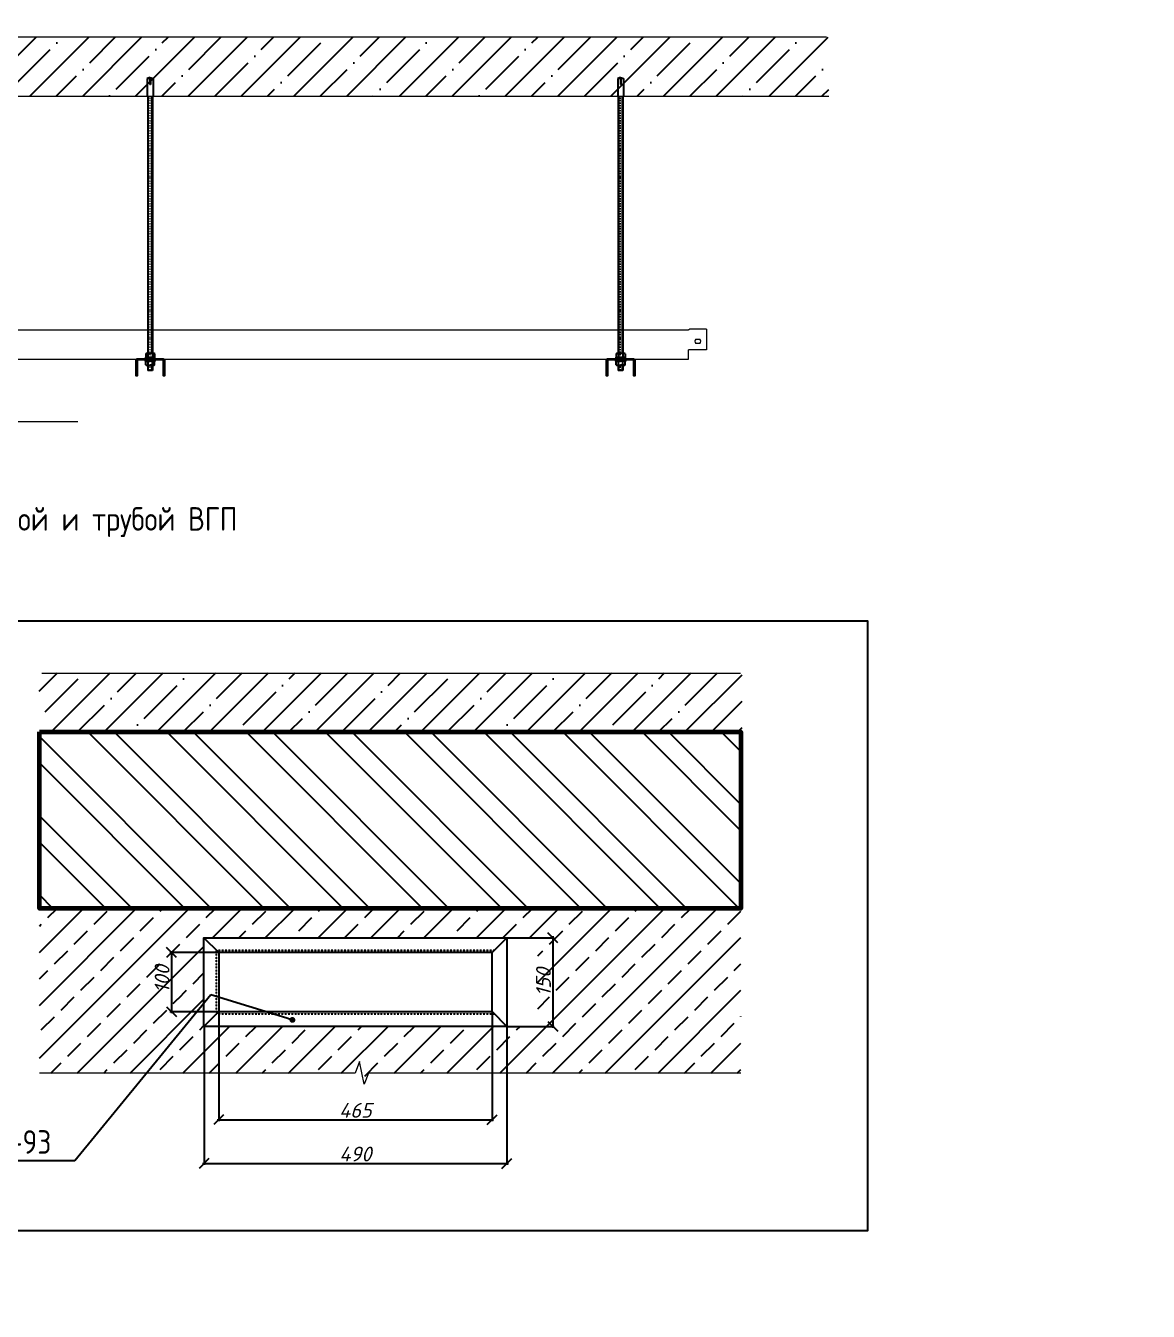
# Model space of a CAD drawing. Header units: millimetres. Extents: x -42533 to 645315, y 3457 to 82611.
# Drawn here: x 24141 to 35524, y 7901 to 20933 of the extents above; entities that cross this region are included whole.
import ezdxf
from ezdxf import colors
from ezdxf.entities.mleader import LeaderData, LeaderLine
from ezdxf.math import Vec2, Vec3

# ---------------------------------------------------------------- set-up
doc = ezdxf.new("R2010")
doc.units = ezdxf.units.MM
doc.set_wipeout_variables(frame=1)
doc.linetypes.add('ШТРИХОВАЯ', pattern=[0.75, 0.5, -0.25])
doc.linetypes.add('штрихпунктирная', pattern=[25.4, 12.7, -6.35, 0, -6.35])
for name, color, linetype in [('PDF _Геометрия', 7, 'Continuous'), ('Основная', 7, 'Continuous'), ('Тонкая', 7, 'Continuous'), ('ШАХТЫ_ДЛЯ_СВОДНИКА', 7, 'Continuous'), ('ЭОМ_Лотки рабочие', 5, 'Continuous'), ('ЭОМ_Размеры', 7, 'Continuous')]:
    doc.layers.add(name, color=color, linetype=linetype)
for name, color, linetype, lineweight in [('Ось', 140, 'штрихпунктирная', 15), ('СТЕНЫ', 7, 'Continuous', 9), ('ЭМ_кабеленесущие конструкции', 7, 'Continuous', 15)]:
    doc.layers.add(name, color=color, linetype=linetype, lineweight=lineweight)
doc.layers.add('ЭОМ_Освещение рабочее', color=7, linetype='Continuous', lineweight=9, true_color=0x312af4)
doc.styles.add('ISOCPEUR', font='isocpeur.ttf', dxfattribs={"width": 0.85, "height": 275})
doc.styles.add('MYSTYLE', font='isocpeur.ttf', dxfattribs={"oblique": 15})
doc.dimstyles.new('1', dxfattribs={"dimtxt": 35, "dimasz": 20, "dimexe": 15, "dimexo": 0.625, "dimgap": 20, "dimtad": 1, "dimdec": 0, "dimtxsty": 'MYSTYLE', "dimblk": 'OBLIQUE', "dimcen": 0, "dimdle": 15, "dimadec": 0, "dimazin": 0, "dimtfac": 1, "dimtdec": 0, "dimtmove": 0, "dimatfit": 3, "dimldrblk": 'OBLIQUE', "dimfxl": 1, "dimarcsym": 0})

# ---------------------------------------------------------------- blocks, each defined once
blk = doc.blocks.new('*U319')
blk.add_lwpolyline([(1.5, 21.5, -0.414214), (2.5, 22.5), (29, 22.5), (29, 24), (2.5, 24, 0.414214), (0, 21.5), (0, -21.5, 0.414214), (2.5, -24), (29, -24), (29, -22.5), (2.5, -22.5, -0.414214), (1.5, -21.5)], format="xyb", close=True)
blk = doc.blocks.new('*U317')
blk.add_wipeout([(-7.5, 0.8), (-6.5, 0), (6.5, 0), (7.5, 0.8), (7.5, 6), (6.5, 6.8), (-6.5, 6.8), (-7.5, 6)])
for p, q in [((-7.5, 6), (-6.5, 6.8)), ((-7.5, 6), (-7.5, 0.8)), ((-7.5, 0.8), (-6.5, 0)), ((-6.5, 6.8), (-6.1, 6.8)), ((-6.5, 0), (-6.1, 0)), ((-6.1, 6.8), (0, 6.8)), ((-6.1, 0), (0, 0)), ((-3.8, 6), (-3.8, 0.8)), ((6.1, 6.8), (0, 6.8)), ((6.1, 0), (0, 0)), ((3.8, 6), (3.8, 0.8)), ((6.5, 6.8), (6.1, 6.8)), ((6.5, 0), (6.1, 0)), ((7.5, 6), (6.5, 6.8)), ((7.5, 0.8), (6.5, 0)), ((7.5, 6), (7.5, 0.8))]:
    blk.add_line(p, q)
for centre, radius, start, end in [((-6, 4.9), 1.9, 94.9499, 144.8587), ((-6, 1.9), 1.9, 215.1413, 265.0501), ((-6.4, 2.1), 4.68, 55.8533, 86.9299), ((-6.4, 4.7), 4.68, 273.0701, 304.1467), ((0.2, -3.2), 9.98, 90.9514, 113.1151), ((0.2, 10), 9.98, 246.8849, 269.0486), ((-0.2, -3.2), 9.98, 66.8849, 89.0486), ((-0.2, 10), 9.98, 270.9514, 293.1151), ((6.4, 2.1), 4.68, 93.0701, 124.1467), ((6.4, 4.7), 4.68, 235.8533, 266.9299), ((6, 4.9), 1.9, 35.1413, 85.0501), ((6, 1.9), 1.9, 274.9499, 324.8587)]:
    blk.add_arc(centre, radius, start, end)
blk = doc.blocks.new('*U321')
at = {"color": 0, "linetype": 'ByBlock', "lineweight": -2}
for p, q in [((-1, 1618.3), (-1, 1589.3)), ((-1, 1618.3), (33.7, 1618.3)), ((33.7, 1618.3), (33.7, 1587.3)), ((16, 1599.7), (16, 1606.9)), ((23, 1606.9), (23, 1599.7)), ((0, -121), (0, 1587.3)), ((50, 1587.3), (33.7, 1587.3)), ((50, -121), (50, 1587.3)), ((15.9, -102.5), (23.1, -102.5)), ((1.5, -121), (0, -121)), ((0, -121), (50, -121)), ((23.1, -109.5), (15.9, -109.5))]:
    blk.add_line(p, q, dxfattribs=at)
for centre, radius, start, end in [((19.5, 1603.3), 5, 45.573, 134.427), ((19.5, 1603.3), 5, 225.573, 314.427), ((0.8, 1589.3), 1.75, 180, 233.1301), ((-0.8, 1587.3), 0.75, 0, 53.1301), ((19.5, -106), 5, 135.573, 224.427), ((19.5, -106), 5, 315.573, 44.427)]:
    blk.add_arc(centre, radius, start, end, dxfattribs=at)
blk = doc.blocks.new('_Oblique')
at = {"color": 0, "linetype": 'ByBlock', "lineweight": -2}
blk.add_line((-0.5, -0.5), (0.5, 0.5), dxfattribs=at)
blk = doc.blocks.new('*D778')
at = {"color": 0, "lineweight": -2, "transparency": 16777216}
for p, q in [((29021, 11687), (29501, 11687)), ((29486, 11702), (29486, 10774)), ((29021, 10789), (29501, 10789))]:
    blk.add_line(p, q, dxfattribs=at)
at = {"layer": 'Defpoints', "color": 0, "transparency": 16777216}
for p in [(29020, 11687), (29020, 10789), (29486, 10789)]:
    blk.add_point(p, dxfattribs=at)
at = {"color": 0, "lineweight": -2, "transparency": 16777216, "xscale": 100, "yscale": 100, "zscale": 100}
for p, rotation in [((29486, 11687), 90), ((29486, 10789), 270)]:
    blk.add_blockref('_Oblique', p, dxfattribs=dict(at, rotation=rotation))
at = {"color": 0, "transparency": 16777216, "insert": (29391, 11238), "char_height": 150, "attachment_point": 5, "rotation": 90, "style": 'MYSTYLE'}
blk.add_mtext('150', dxfattribs=at)
blk = doc.blocks.new('*D742')
at = {"color": 0, "lineweight": -2, "transparency": 16777216}
for p, q in [((25949, 10789), (25949, 9385)), ((29020, 10789), (29020, 9385)), ((25934, 9400), (29035, 9400))]:
    blk.add_line(p, q, dxfattribs=at)
at = {"layer": 'Defpoints', "color": 0, "transparency": 16777216}
for p in [(25949, 10789), (29020, 10789), (29020, 9400)]:
    blk.add_point(p, dxfattribs=at)
at = {"color": 0, "lineweight": -2, "transparency": 16777216, "xscale": 100, "yscale": 100, "zscale": 100, "rotation": 180}
blk.add_blockref('_Oblique', (25949, 9400), dxfattribs=at)
at = {"color": 0, "lineweight": -2, "transparency": 16777216, "xscale": 100, "yscale": 100, "zscale": 100}
blk.add_blockref('_Oblique', (29020, 9400), dxfattribs=at)
at = {"color": 0, "transparency": 16777216, "insert": (27484, 9495), "char_height": 150, "attachment_point": 5, "style": 'MYSTYLE'}
blk.add_mtext('490', dxfattribs=at)
blk = doc.blocks.new('_Dot')
at = {"color": 0, "linetype": 'ByBlock', "lineweight": -2}
blk.add_line((-0.5, 0), (-1, 0), dxfattribs=at)
at = {"color": 0, "linetype": 'ByBlock', "const_width": 0.5}
blk.add_lwpolyline([(-0.25, 0, 1), (0.25, 0, 1)], format="xyb", close=True, dxfattribs=at)
blk = doc.blocks.new('*D744')
at = {"color": 0, "lineweight": -2, "transparency": 16777216}
for p, q in [((26139, 11538), (25604, 11538)), ((25619, 11553), (25619, 10923)), ((26133, 10938), (25604, 10938))]:
    blk.add_line(p, q, dxfattribs=at)
at = {"layer": 'Defpoints', "color": 0, "transparency": 16777216}
for p in [(26139, 11538), (25619, 10938), (26134, 10938)]:
    blk.add_point(p, dxfattribs=at)
at = {"color": 0, "lineweight": -2, "transparency": 16777216, "xscale": 100, "yscale": 100, "zscale": 100}
for p, rotation in [((25619, 11538), 90), ((25619, 10938), 270)]:
    blk.add_blockref('_Oblique', p, dxfattribs=dict(at, rotation=rotation))
at = {"color": 0, "transparency": 16777216, "insert": (25524, 11269), "char_height": 150, "attachment_point": 5, "rotation": 90, "style": 'MYSTYLE'}
blk.add_mtext('100', dxfattribs=at)
blk = doc.blocks.new('*D741')
at = {"layer": 'Defpoints', "color": 0, "transparency": 16777216}
for p in [(26098, 10938), (28871, 10938), (28871, 9843)]:
    blk.add_point(p, dxfattribs=at)
at = {"layer": 'ЭОМ_Размеры', "color": 0, "lineweight": -2, "transparency": 16777216}
for p, q in [((26098, 10938), (26098, 9828)), ((28871, 10938), (28871, 9828)), ((26083, 9843), (28886, 9843))]:
    blk.add_line(p, q, dxfattribs=at)
at = {"layer": 'ЭОМ_Размеры', "color": 0, "lineweight": -2, "transparency": 16777216, "xscale": 100, "yscale": 100, "zscale": 100, "rotation": 180}
blk.add_blockref('_Oblique', (26098, 9843), dxfattribs=at)
at = {"layer": 'ЭОМ_Размеры', "color": 0, "lineweight": -2, "transparency": 16777216, "xscale": 100, "yscale": 100, "zscale": 100}
blk.add_blockref('_Oblique', (28871, 9843), dxfattribs=at)
at = {"layer": 'ЭОМ_Размеры', "color": 0, "transparency": 16777216, "insert": (27484, 9938), "char_height": 150, "attachment_point": 5, "style": 'MYSTYLE'}
blk.add_mtext('465', dxfattribs=at)

msp = doc.modelspace()

# ---------------------------------------------------------------- hatches: boundary and pattern name
at = {"transparency": 33554610}
h = msp.add_hatch(dxfattribs=at)
h.set_pattern_fill('ANSI35', color=252, scale=59.620204)
h.set_pattern_definition([(45, (-688369.4, -312197.54), (-267.70235, 267.70235), []), (45, (-688101.7, -312197.54), (-267.70235, 267.70235), [473.23537, -94.64707, 0, -94.64707])])
h.paths.add_polyline_path([(32284.1, 20218), (32284.1, 20815.8), (12842.3, 20815.8), (12842.3, 20218)])
h = msp.add_hatch(dxfattribs=at)
h.set_pattern_fill('ANSI35', color=252, scale=59.620204)
h.set_pattern_definition([(45, (-683334.2, -318642.2), (-267.70235, 267.70235), []), (45, (-683066.5, -318642.2), (-267.70235, 267.70235), [473.23537, -94.64707, 0, -94.64707])])
h.paths.add_polyline_path([(31404.8, 13773.3), (31404.8, 14371.2), (24279.2, 14371.2), (24279.2, 13773.3)])
h = msp.add_hatch()
h.set_pattern_fill('ANSI32', color=256, scale=59.620204, angle=90)
h.set_pattern_definition([(135, (-683337.33, -311719.3), (-401.55353, -401.55353), []), (135, (-683337.33, -311451.6), (-401.55353, -401.55353), [])])
h.paths.add_polyline_path([(31393.5, 11984.7), (31393.5, 13773.3), (24280, 13773.3), (24280, 11984.7)])
h = msp.add_hatch()
h.set_pattern_fill('ANSI33', color=256, scale=59.620204)
h.set_pattern_definition([(45, (-700103.75, -318788.47), (-267.70235, 267.70235), []), (45, (-699836.04, -318788.47), (-267.70235, 267.70235), [189.29415, -94.64707])])
h.paths.add_polyline_path([(31347.1, 13654.1), (24243.6, 13654.1)])
h.paths.add_polyline_path([(31393.5, 11984.7), (24280, 11984.7), (24280, 10315.3), (27482.4, 10315.3), (27525, 10432.1), (27573.9, 10201.7), (27616.5, 10315.3), (31393.5, 10315.3)])
h.paths.add_polyline_path([(29332.7, 10789.3), (29293.3, 10789.3), (26297.4, 10789.3), (25948.6, 10789.3), (25948.6, 11686.6), (26297.4, 11686.6), (29293.3, 11686.6), (29332.7, 11686.6)], flags=16)
edge = h.paths.add_edge_path(flags=0)
edge.add_arc((29193.4, 11038.2), 99.9, 0, 90, ccw=False)
edge.add_arc((29193.4, 11038.2), 99.9, -180, 0, ccw=False)
edge.add_arc((28993.7, 11038.2), 99.9, -180, 0, ccw=False)
edge.add_arc((28794, 11038.2), 99.9, -180, 0, ccw=False)
edge.add_arc((28594.2, 11038.2), 99.9, -180, 0, ccw=False)
edge.add_arc((28394.5, 11038.2), 99.9, -180, 0, ccw=False)
edge.add_arc((28194.8, 11038.2), 99.9, -180, 0, ccw=False)
edge.add_arc((27995.1, 11038.2), 99.9, -180, 0, ccw=False)
edge.add_arc((27795.3, 11038.2), 99.9, -180, 0, ccw=False)
edge.add_arc((27595.6, 11038.2), 99.9, -180, 0, ccw=False)
edge.add_arc((27395.9, 11038.2), 99.9, -180, 0, ccw=False)
edge.add_arc((27196.2, 11038.2), 99.9, -180, 0, ccw=False)
edge.add_arc((26996.4, 11038.2), 99.9, -180, 0, ccw=False)
edge.add_arc((26796.7, 11038.2), 99.9, -180, 0, ccw=False)
edge.add_arc((26597, 11038.2), 99.9, -180, 0, ccw=False)
edge.add_arc((26397.2, 11038.2), 99.9, -180, 0, ccw=False)
edge.add_arc((26397.2, 11038.2), 99.9, 90, 180, ccw=False)
edge.add_arc((26397.2, 11238), 99.9, 180, 270, ccw=False)
edge.add_arc((26397.2, 11238), 99.9, 90, 180, ccw=False)
edge.add_arc((26397.2, 11437.7), 99.9, 180, 270, ccw=False)
edge.add_arc((26397.2, 11437.7), 99.9, 0, 180, ccw=False)
edge.add_arc((26597, 11437.7), 99.9, 0, 180, ccw=False)
edge.add_arc((26796.7, 11437.7), 99.9, 0, 180, ccw=False)
edge.add_arc((26996.4, 11437.7), 99.9, 0, 180, ccw=False)
edge.add_arc((27196.2, 11437.7), 99.9, 0, 180, ccw=False)
edge.add_arc((27395.9, 11437.7), 99.9, 0, 180, ccw=False)
edge.add_arc((27595.6, 11437.7), 99.9, 0, 180, ccw=False)
edge.add_arc((27795.3, 11437.7), 99.9, 0, 180, ccw=False)
edge.add_arc((27995.1, 11437.7), 99.9, 0, 180, ccw=False)
edge.add_arc((28194.8, 11437.7), 99.9, 0, 180, ccw=False)
edge.add_arc((28394.5, 11437.7), 99.9, 0, 180, ccw=False)
edge.add_arc((28594.2, 11437.7), 99.9, 0, 180, ccw=False)
edge.add_arc((28794, 11437.7), 99.9, 0, 180, ccw=False)
edge.add_arc((28993.7, 11437.7), 99.9, 0, 180, ccw=False)
edge.add_arc((29193.4, 11437.7), 99.9, 0, 180, ccw=False)
edge.add_arc((29193.4, 11437.7), 99.9, -90, 0, ccw=False)
edge.add_arc((29193.4, 11238), 99.9, 0, 90, ccw=False)
edge.add_arc((29193.4, 11238), 99.9, -90, 0, ccw=False)
edge = h.paths.add_edge_path(flags=0)
edge.add_arc((29193.4, 11238), 74.5, 0, 360)
edge = h.paths.add_edge_path(flags=0)
edge.add_arc((29193.4, 11038.2), 74.5, 0, 360)
edge = h.paths.add_edge_path(flags=0)
edge.add_arc((29193.4, 11437.7), 74.5, 0, 360)
edge = h.paths.add_edge_path(flags=0)
edge.add_arc((28794, 11238), 99.9, -180, 0, ccw=False)
edge.add_arc((28594.2, 11238), 99.9, -180, 0, ccw=False)
edge.add_arc((28394.5, 11238), 99.9, -180, 0, ccw=False)
edge.add_arc((28194.8, 11238), 99.9, -180, 0, ccw=False)
edge.add_arc((27995.1, 11238), 99.9, -180, 0, ccw=False)
edge.add_arc((27795.3, 11238), 99.9, -180, 0, ccw=False)
edge.add_arc((27595.6, 11238), 99.9, -180, 0, ccw=False)
edge.add_arc((27395.9, 11238), 99.9, -180, 0, ccw=False)
edge.add_arc((27196.2, 11238), 99.9, -180, 0, ccw=False)
edge.add_arc((26996.4, 11238), 99.9, -180, 0, ccw=False)
edge.add_arc((26796.7, 11238), 99.9, -180, 0, ccw=False)
edge.add_arc((26597, 11238), 99.9, -180, 0, ccw=False)
edge.add_arc((26597, 11238), 99.9, 0, 180, ccw=False)
edge.add_arc((26796.7, 11238), 99.9, 0, 180, ccw=False)
edge.add_arc((26996.4, 11238), 99.9, 0, 180, ccw=False)
edge.add_arc((27196.2, 11238), 99.9, 0, 180, ccw=False)
edge.add_arc((27395.9, 11238), 99.9, 0, 180, ccw=False)
edge.add_arc((27595.6, 11238), 99.9, 0, 180, ccw=False)
edge.add_arc((27795.3, 11238), 99.9, 0, 180, ccw=False)
edge.add_arc((27995.1, 11238), 99.9, 0, 180, ccw=False)
edge.add_arc((28194.8, 11238), 99.9, 0, 180, ccw=False)
edge.add_arc((28394.5, 11238), 99.9, 0, 180, ccw=False)
edge.add_arc((28594.2, 11238), 99.9, 0, 180, ccw=False)
edge.add_arc((28794, 11238), 99.9, 0, 180, ccw=False)
edge.add_arc((28993.7, 11238), 99.9, 0, 180, ccw=False)
edge.add_arc((28993.7, 11238), 99.9, -180, 0, ccw=False)
edge = h.paths.add_edge_path(flags=0)
edge.add_arc((28993.7, 11238), 74.5, 0, 360)
edge = h.paths.add_edge_path(flags=0)
edge.add_arc((28993.7, 11038.2), 74.5, 0, 360)
edge = h.paths.add_edge_path(flags=0)
edge.add_arc((28993.7, 11437.7), 74.5, 0, 360)
edge = h.paths.add_edge_path(flags=0)
edge.add_arc((28794, 11238), 74.5, 0, 360)
edge = h.paths.add_edge_path(flags=0)
edge.add_arc((28794, 11038.2), 74.5, 0, 360)
edge = h.paths.add_edge_path(flags=0)
edge.add_arc((28794, 11437.7), 74.5, 0, 360)
edge = h.paths.add_edge_path(flags=0)
edge.add_arc((28594.2, 11238), 74.5, 0, 360)
edge = h.paths.add_edge_path(flags=0)
edge.add_arc((28594.2, 11038.2), 74.5, 0, 360)
edge = h.paths.add_edge_path(flags=0)
edge.add_arc((28594.2, 11437.7), 74.5, 0, 360)
edge = h.paths.add_edge_path(flags=0)
edge.add_arc((28394.5, 11238), 74.5, 0, 360)
edge = h.paths.add_edge_path(flags=0)
edge.add_arc((28394.5, 11038.2), 74.5, 0, 360)
edge = h.paths.add_edge_path(flags=0)
edge.add_arc((28394.5, 11437.7), 74.5, 0, 360)
edge = h.paths.add_edge_path(flags=0)
edge.add_arc((28194.8, 11238), 74.5, 0, 360)
edge = h.paths.add_edge_path(flags=0)
edge.add_arc((28194.8, 11038.2), 74.5, 0, 360)
edge = h.paths.add_edge_path(flags=0)
edge.add_arc((28194.8, 11437.7), 74.5, 0, 360)
edge = h.paths.add_edge_path(flags=0)
edge.add_arc((27995.1, 11238), 74.5, 0, 360)
edge = h.paths.add_edge_path(flags=0)
edge.add_arc((27995.1, 11038.2), 74.5, 0, 360)
edge = h.paths.add_edge_path(flags=0)
edge.add_arc((27995.1, 11437.7), 74.5, 0, 360)
edge = h.paths.add_edge_path(flags=0)
edge.add_arc((27795.3, 11238), 74.5, 0, 360)
edge = h.paths.add_edge_path(flags=0)
edge.add_arc((27795.3, 11038.2), 74.5, 0, 360)
edge = h.paths.add_edge_path(flags=0)
edge.add_arc((27795.3, 11437.7), 74.5, 0, 360)
edge = h.paths.add_edge_path(flags=0)
edge.add_arc((27595.6, 11238), 74.5, 0, 360)
edge = h.paths.add_edge_path(flags=0)
edge.add_arc((27595.6, 11038.2), 74.5, 0, 360)
edge = h.paths.add_edge_path(flags=0)
edge.add_arc((27595.6, 11437.7), 74.5, 0, 360)
edge = h.paths.add_edge_path(flags=0)
edge.add_arc((27395.9, 11238), 74.5, 0, 360)
edge = h.paths.add_edge_path(flags=0)
edge.add_arc((27395.9, 11038.2), 74.5, 0, 360)
edge = h.paths.add_edge_path(flags=0)
edge.add_arc((27395.9, 11437.7), 74.5, 0, 360)
edge = h.paths.add_edge_path(flags=0)
edge.add_arc((27196.2, 11238), 74.5, 0, 360)
edge = h.paths.add_edge_path(flags=0)
edge.add_arc((27196.2, 11038.2), 74.5, 0, 360)
edge = h.paths.add_edge_path(flags=0)
edge.add_arc((27196.2, 11437.7), 74.5, 0, 360)
edge = h.paths.add_edge_path(flags=0)
edge.add_arc((26996.4, 11238), 74.5, 0, 360)
edge = h.paths.add_edge_path(flags=0)
edge.add_arc((26996.4, 11038.2), 74.5, 0, 360)
edge = h.paths.add_edge_path(flags=0)
edge.add_arc((26996.4, 11437.7), 74.5, 0, 360)
edge = h.paths.add_edge_path(flags=0)
edge.add_arc((26796.7, 11238), 74.5, 0, 360)
edge = h.paths.add_edge_path(flags=0)
edge.add_arc((26796.7, 11038.2), 74.5, 0, 360)
edge = h.paths.add_edge_path(flags=0)
edge.add_arc((26796.7, 11437.7), 74.5, 0, 360)
edge = h.paths.add_edge_path(flags=0)
edge.add_arc((26597, 11238), 74.5, 0, 360)
edge = h.paths.add_edge_path(flags=0)
edge.add_arc((26597, 11038.2), 74.5, 0, 360)
edge = h.paths.add_edge_path(flags=0)
edge.add_arc((26597, 11437.7), 74.5, 0, 360)
edge = h.paths.add_edge_path(flags=0)
edge.add_arc((26397.2, 11238), 74.5, 0, 360)
edge = h.paths.add_edge_path(flags=0)
edge.add_arc((26397.2, 11038.2), 74.5, 0, 360)
edge = h.paths.add_edge_path(flags=0)
edge.add_arc((26397.2, 11437.7), 74.5, 0, 360)
h.paths.add_polyline_path([(25686.8, 11068.3), (25648.6, 11100.5), (25706.9, 11176.8), (25458.3, 11077.8)], flags=16)
h.paths.add_polyline_path([(27722.8, 10526.2), (27761.2, 10508.1), (27721.4, 10548.4), (27686.6, 10548.6)], flags=16)

# ---------------------------------------------------------------- linework, layer by layer
at = {"color": 5}
for points in [[(25948.6, 11686.6), (29020.1, 11686.6), (28871.1, 11537.6), (26097.7, 11537.6)], [(26097.7, 11537.6), (26097.7, 10938.4), (25948.6, 10789.3), (25948.6, 11686.6)], [(29020.1, 11686.6), (29020.1, 10789.3), (28871.1, 10938.4), (28871.1, 11537.6)], [(26097.7, 10938.4), (28871.1, 10938.4), (29020.1, 10789.3), (25948.6, 10789.3)]]:
    msp.add_lwpolyline(points, close=True, dxfattribs=at)
at = {"color": 5, "linetype": 'ШТРИХОВАЯ', "ltscale": 0.2}
for points in [[(26073.8, 11561.4), (28894.9, 11561.4)], [(26073.8, 11561.4), (26073.8, 10914.5)], [(26073.8, 10914.5), (28894.9, 10914.5)]]:
    msp.add_lwpolyline(points, dxfattribs=at)
at = {"layer": 'PDF _Геометрия', "lineweight": 13}
for points in [[(32260.3, 20815.8), (22876.5, 20815.8), (22832.3, 20702.3), (22785, 20932.6), (22742.4, 20815.8), (12825.3, 20815.8)], [(24669.5, 16916.7), (22876.5, 16916.7), (22832.3, 16803.1), (22785, 17033.5), (22742.4, 16916.7), (21423.3, 16916.7)], [(31393.5, 10315.3), (27616.5, 10315.3), (27573.9, 10201.7), (27525, 10432.1), (27482.4, 10315.3), (24280, 10315.3)]]:
    msp.add_lwpolyline(points, dxfattribs=at)
at = {"layer": 'Основная'}
for p, q in [((25374, 20390.9), (25374, 20218)), ((25380, 20390.9), (25374, 20390.9)), ((25400.9, 20396.8), (25380, 20396.8)), ((25380, 20396.8), (25380, 20390.9)), ((25400.9, 20396.8), (25400.9, 20337.2)), ((25406.8, 20337.2), (25400.9, 20337.2)), ((25427.7, 20396.8), (25406.8, 20396.8)), ((25406.8, 20396.8), (25406.8, 20337.2)), ((25427.7, 20396.8), (25427.7, 20390.9)), ((25433.7, 20390.9), (25427.7, 20390.9)), ((25433.7, 20390.9), (25433.7, 20218)), ((30143.7, 20390.9), (30143.7, 20218)), ((30149.6, 20390.9), (30143.7, 20390.9)), ((30170.5, 20396.8), (30149.6, 20396.8)), ((30149.6, 20396.8), (30149.6, 20390.9)), ((30170.5, 20396.8), (30170.5, 20337.2)), ((30176.4, 20337.2), (30170.5, 20337.2)), ((30197.3, 20396.8), (30176.4, 20396.8)), ((30176.4, 20396.8), (30176.4, 20337.2)), ((30197.3, 20396.8), (30197.3, 20390.9)), ((30203.3, 20390.9), (30197.3, 20390.9)), ((30203.3, 20390.9), (30203.3, 20218))]:
    msp.add_line(p, q, dxfattribs=at)
at = {"layer": 'Основная', "ltscale": 75}
for p, q in [((25380, 17491.5), (25380, 17438.5)), ((25384, 17438.5), (25384, 17491.5)), ((25423.7, 17438.5), (25423.7, 17491.5)), ((25427.7, 17491.5), (25427.7, 17438.5)), ((30149.6, 17491.5), (30149.6, 17438.5)), ((30153.6, 17438.5), (30153.6, 17491.5)), ((30193.3, 17438.5), (30193.3, 17491.5)), ((30197.3, 17491.5), (30197.3, 17438.5))]:
    msp.add_line(p, q, dxfattribs=at)
at = {"layer": 'СТЕНЫ'}
for p, q in [((12825.3, 20218), (32284.6, 20218)), ((24304.1, 14370.9), (31389.9, 14370.9)), ((25849.2, 13773.2), (29741.5, 13773.5))]:
    msp.add_line(p, q, dxfattribs=at)
at = {"layer": 'Тонкая'}
for p, q in [((25403.8, 20408.7), (25374, 20396.8)), ((25374, 20396.8), (25374, 20390.9)), ((25403.8, 20408.7), (25433.7, 20396.8)), ((25433.7, 20396.8), (25433.7, 20390.9)), ((30173.5, 20408.7), (30143.7, 20396.8)), ((30143.7, 20396.8), (30143.7, 20390.9)), ((30173.5, 20408.7), (30203.3, 20396.8)), ((30203.3, 20396.8), (30203.3, 20390.9))]:
    msp.add_line(p, q, dxfattribs=at)
at = {"layer": 'ШАХТЫ_ДЛЯ_СВОДНИКА', "color": 18, "lineweight": 60, "true_color": 0x000000}
msp.add_lwpolyline([(24280, 13773.3), (31393.5, 13773.3), (31393.5, 11984.7), (24280, 11984.7)], close=True, dxfattribs=at)
at = {"layer": 'ЭОМ_Лотки рабочие', "color": 7}
msp.add_lwpolyline([(12455.7, 14898.4), (32677.3, 14898.4), (32677.3, 8716.2), (12455.7, 8716.2)], close=True, dxfattribs=at)

# ---------------------------------------------------------------- block references
at = {"xscale": -5.962020415049804, "yscale": 5.962020415049804, "zscale": 5.962020415049804, "rotation": 90}
msp.add_blockref('*U319', (25403.8, 17555.9), dxfattribs=at)
at = {"layer": 'Основная', "ltscale": 6.666667, "xscale": 5.962020415049804, "yscale": 5.962020415049804, "zscale": 5.962020415049804}
msp.add_blockref('*U317', (30173.5, 17570.8), dxfattribs=at)

# ---------------------------------------------------------------- dimensions: what is measured, and where the dimension line sits
dim = msp.add_linear_dim(base=(29486.1, 10789.3), p1=(29020.1, 11686.6), p2=(29020.1, 10789.3), angle=90, text='150', dimstyle='1', override={"dimtxt": 150, "dimasz": 100, "dimtmove": 1})
dim.commit()
dim.dimension.update_dxf_attribs({"geometry": '*D778', "text_midpoint": (29391.1, 11238)})
dim = msp.add_linear_dim(base=(25618.9, 10938.4), p1=(26139.3, 11537.6), p2=(26133.8, 10938.4), angle=90, text='100', dimstyle='1', override={"dimtxt": 150, "dimasz": 100, "dimtmove": 1})
dim.commit()
dim.dimension.update_dxf_attribs({"geometry": '*D744', "text_midpoint": (25618.9, 11269.3), "dimtype": 160})
dim = msp.add_linear_dim(base=(29020.1, 9399.7), p1=(25948.6, 10789.3), p2=(29020.1, 10789.3), text='490', dimstyle='1', override={"dimtxt": 150, "dimasz": 100, "dimtmove": 1})
dim.commit()
dim.dimension.update_dxf_attribs({"geometry": '*D742', "text_midpoint": (27484.4, 9494.7)})
at = {"layer": 'ЭОМ_Размеры'}
dim = msp.add_linear_dim(base=(28871.1, 9842.8), p1=(26097.7, 10938.4), p2=(28871.1, 10938.4), text='465', dimstyle='1', override={"dimtxt": 150, "dimasz": 100}, dxfattribs=at)
dim.commit()
dim.dimension.update_dxf_attribs({"geometry": '*D741', "text_midpoint": (27484.4, 9937.8)})

# ---------------------------------------------------------------- leaders
at = {"layer": 'ЭМ_кабеленесущие конструкции', "lineweight": 5}
ml = msp.add_multileader_mtext('Standard', dxfattribs=at)
ml.set_content('Огнестойкий герметик DS1201, DS1202\\Pдля заделки  пространства между трубой и кабелем', color=256, style='ISOCPEUR')
ml.set_leader_properties()
ml.set_arrow_properties(name='DOT')
ml.build(insert=Vec2(0, 0))
ml.multileader.update_dxf_attribs({"text_left_attachment_type": 6, "text_right_attachment_type": 6, "dogleg_length": 0.00122, "arrow_head_size": 48.9, "scale": 10})
ctx = ml.context
ctx.base_point, ctx.scale, ctx.char_height, ctx.arrow_head_size, ctx.landing_gap_size, ctx.plane_origin = Vec3(62574.3, 16897.4), 10, 195.708, 48.9, 97.9, Vec3(66630.1, 17867.5)
ctx.left_attachment, ctx.right_attachment, ctx.text_align_type = 6, 6, 2
notes = []
notes.append((ctx, [(1, (1, 1, 0), (67452.8, 16897.4), (-1, 0), 0.0597, [(2, [(68401.4, 15928.9)], 0, [])])]))
ctx.mtext.insert, ctx.mtext.width, ctx.mtext.defined_height, ctx.mtext.alignment, ctx.mtext.flow_direction = Vec3(67354.9, 17151.8), 5079.725, 525.7, 3, 5
ml = msp.add_multileader_mtext('Standard', dxfattribs=at)
ml.set_content('Обрамление трубного блока из уголка 25х25х4 ГОСТ 8509-93', color=256, style='ISOCPEUR')
ml.set_leader_properties()
ml.set_arrow_properties(name='DOT')
ml.build(insert=Vec2(0, 0))
ml.multileader.update_dxf_attribs({"text_left_attachment_type": 6, "text_right_attachment_type": 6, "dogleg_length": 0.00122, "arrow_head_size": 48.9, "scale": 10})
ctx = ml.context
ctx.base_point, ctx.scale, ctx.char_height, ctx.arrow_head_size, ctx.landing_gap_size, ctx.plane_origin = Vec3(63988.3, 14685.8), 10, 195.708, 48.9, 97.9, Vec3(66459.7, 16357.8)
ctx.left_attachment, ctx.right_attachment, ctx.text_align_type = 6, 6, 2
notes.append((ctx, [(1, (1, 1, 0), (67550.7, 14685.8), (-1, 0), 97.9, [(0, [(68295, 15703.9)], 0, [])])]))
ctx.mtext.insert, ctx.mtext.width, ctx.mtext.defined_height, ctx.mtext.alignment, ctx.mtext.flow_direction = Vec3(67354.9, 14940.2), 4050.206, 525.7, 3, 5
ml = msp.add_multileader_mtext('Standard', dxfattribs=at)
ml.set_content('Мастика огнеупорная\\Pдля заделки щелей между перекрытием и трубой ВГП', color=256, style='ISOCPEUR')
ml.set_leader_properties()
ml.set_arrow_properties(name='DOT')
ml.build(insert=Vec2(0, 0))
ml.multileader.update_dxf_attribs({"text_left_attachment_type": 6, "text_right_attachment_type": 6, "dogleg_length": 0.00122, "arrow_head_size": 48.9, "scale": 10})
ctx = ml.context
ctx.base_point, ctx.scale, ctx.char_height, ctx.arrow_head_size, ctx.landing_gap_size, ctx.plane_origin = Vec3(64412.5, 13728.6), 10, 195.708, 48.9, 97.9, Vec3(71889.9, 17091.6)
ctx.left_attachment, ctx.right_attachment, ctx.text_align_type = 6, 6, 2
notes.append((ctx, [(1, (1, 1, 0), (67452.8, 13728.6), (-1, 0), 0.0597, [(2, [(68326.3, 14094.8)], 0, [])])]))
ctx.mtext.insert, ctx.mtext.width, ctx.mtext.defined_height, ctx.mtext.alignment, ctx.mtext.flow_direction = Vec3(67354.9, 13983.1), 4017.395, 193, 3, 5
ml = msp.add_multileader_mtext('Standard', dxfattribs=at)
ml.set_content('Обрамление трубного блока из уголка 25х25х4 ГОСТ 8509-93', color=256, style='ISOCPEUR')
ml.set_leader_properties()
ml.set_arrow_properties(name='DOT')
ml.build(insert=Vec2(0, 0))
ml.multileader.update_dxf_attribs({"text_left_attachment_type": 6, "text_right_attachment_type": 6, "dogleg_length": 0.00122, "arrow_head_size": 59.6, "scale": 10})
ctx = ml.context
ctx.base_point, ctx.scale, ctx.char_height, ctx.arrow_head_size, ctx.landing_gap_size, ctx.plane_origin = Vec3(20298.9, 9426.4), 10, 238.481, 59.6, 119.2, Vec3(23476.4, 10725.4)
ctx.left_attachment, ctx.right_attachment, ctx.text_align_type = 6, 6, 2
notes.append((ctx, [(1, (1, 1, 0), (24639.9, 9426.4), (-1, 0), 119.3, [(2, [(26845.2, 10854.8), (26016.6, 11109.9)], 0, [])])]))
ctx.mtext.insert, ctx.mtext.width, ctx.mtext.defined_height, ctx.mtext.alignment, ctx.mtext.flow_direction = Vec3(24401.4, 9736.4), 4793.504, 661.5, 3, 5
ml = msp.add_multileader_mtext('Standard', dxfattribs=at)
ml.set_content('Обрамление трубного блока из уголка 25х25х4 ГОСТ 8509-93', color=256, style='ISOCPEUR')
ml.set_leader_properties()
ml.set_arrow_properties(name='DOT')
ml.build(insert=Vec2(0, 0))
ml.multileader.update_dxf_attribs({"text_left_attachment_type": 6, "text_right_attachment_type": 6, "dogleg_length": 0.00122, "arrow_head_size": 59.6, "scale": 10})
ctx = ml.context
ctx.base_point, ctx.scale, ctx.char_height, ctx.arrow_head_size, ctx.landing_gap_size, ctx.plane_origin = Vec3(46208.6, 9514.1), 10, 238.481, 59.6, 119.2, Vec3(49386.1, 10813.1)
ctx.left_attachment, ctx.right_attachment, ctx.text_align_type = 6, 6, 2
notes.append((ctx, [(1, (1, 1, 0), (50549.6, 9514.1), (-1, 0), 119.3, [(2, [(52754.9, 10942.5), (51926.3, 11197.6)], 0, [])])]))
ctx.mtext.insert, ctx.mtext.width, ctx.mtext.defined_height, ctx.mtext.alignment, ctx.mtext.flow_direction = Vec3(50311.1, 9824.1), 4793.504, 661.5, 3, 5
ml = msp.add_multileader_mtext('Standard', dxfattribs=at)
ml.set_content('Обрамление трубного блока из уголка 25х25х4 ГОСТ 8509-93', color=256, style='ISOCPEUR')
ml.set_leader_properties()
ml.set_arrow_properties(name='DOT')
ml.build(insert=Vec2(0, 0))
ml.multileader.update_dxf_attribs({"text_left_attachment_type": 6, "text_right_attachment_type": 6, "dogleg_length": 0.00122, "arrow_head_size": 48.9, "scale": 10})
ctx = ml.context
ctx.base_point, ctx.scale, ctx.char_height, ctx.arrow_head_size, ctx.landing_gap_size, ctx.plane_origin = Vec3(62369.6, 7903.4), 10, 195.708, 48.9, 97.9, Vec3(66206.2, 8628.6)
ctx.left_attachment, ctx.right_attachment, ctx.text_align_type = 6, 6, 2
notes.append((ctx, [(1, (1, 1, 0), (66747.1, 7903.4), (-1, 0), 97.9, [(2, [(68970.9, 8734.8), (68290.9, 8944.1)], 0, [])])]))
ctx.mtext.insert, ctx.mtext.width, ctx.mtext.defined_height, ctx.mtext.alignment, ctx.mtext.flow_direction = Vec3(66551.3, 8157.8), 4196.374, 525.7, 3, 5
for ctx, leaders in notes:
    for number, flags, end, landing, length, lines in leaders:
        leader = LeaderData()
        leader.index, (leader.has_last_leader_line, leader.has_dogleg_vector, leader.attachment_direction) = number, flags
        leader.last_leader_point, leader.dogleg_vector, leader.dogleg_length = Vec3(end), Vec3(landing), length
        for number, points, colour, breaks in lines:
            line = LeaderLine()
            line.index, line.vertices, line.color, line.breaks = number, Vec3.list(points), colors.encode_raw_color(colour), breaks
            leader.lines.append(line)
        ctx.leaders.append(leader)

# ---------------------------------------------------------------- next in the draw order: linework, layer by layer
at = {"layer": 'Основная'}
for p, q in [((30149.6, 20218), (30149.6, 17611.4)), ((30197.3, 20218), (30197.3, 17611.4))]:
    msp.add_line(p, q, dxfattribs=at)
at = {"layer": 'Основная', "ltscale": 75}
msp.add_lwpolyline([(30221.2, 17555.9), (30221.2, 17570.8), (30125.8, 17570.8), (30125.8, 17555.9)], dxfattribs=at)
at = {"layer": 'Ось'}
msp.add_line((30173.5, 17438.5), (30173.5, 20218), dxfattribs=at)
at = {"layer": 'Тонкая'}
for p, q in [((30153.6, 17611.4), (30153.6, 20218)), ((30193.3, 17611.4), (30193.3, 20218))]:
    msp.add_line(p, q, dxfattribs=at)

# ---------------------------------------------------------------- next in the draw order: block references
at = {"xscale": -5.962020415049804, "yscale": 5.962020415049804, "zscale": 5.962020415049804, "rotation": 90}
msp.add_blockref('*U319', (30173.5, 17555.9), dxfattribs=at)
at = {"layer": 'Основная', "ltscale": 6.666667, "xscale": 5.962020415049804, "yscale": 5.962020415049804, "zscale": 5.962020415049804}
msp.add_blockref('*U317', (25403.8, 17570.8), dxfattribs=at)

# ---------------------------------------------------------------- next in the draw order: linework, layer by layer
at = {"layer": 'Основная'}
for p, q in [((25380, 20218), (25380, 17611.4)), ((25427.7, 20218), (25427.7, 17611.4))]:
    msp.add_line(p, q, dxfattribs=at)
at = {"layer": 'Основная', "ltscale": 75}
msp.add_lwpolyline([(25451.5, 17555.9), (25451.5, 17570.8), (25356.1, 17570.8), (25356.1, 17555.9)], dxfattribs=at)
at = {"layer": 'Ось'}
msp.add_line((25403.8, 17438.5), (25403.8, 20218), dxfattribs=at)
at = {"layer": 'Тонкая'}
for p, q in [((25384, 17611.4), (25384, 20218)), ((25423.7, 17611.4), (25423.7, 20218))]:
    msp.add_line(p, q, dxfattribs=at)

# ---------------------------------------------------------------- next in the draw order: block references
at = {"layer": 'ЭОМ_Освещение рабочее', "xscale": 5.962020415049804, "yscale": 5.962020415049804, "zscale": 5.962020415049804, "rotation": 270}
msp.add_blockref('*U321', (21397.4, 17849.6), dxfattribs=at)

# ---------------------------------------------------------------- next in the draw order: wipeouts: each hides what was drawn before it
at = {"ltscale": 75}
for points in [[(25359, 17527.3), (25365.1, 17532.1), (25442.6, 17532.1), (25448.7, 17527.3), (25448.7, 17496.3), (25442.6, 17491.5), (25365.1, 17491.5), (25359, 17496.3)], [(30128.6, 17527.3), (30134.7, 17532.1), (30212.2, 17532.1), (30218.3, 17527.3), (30218.3, 17496.3), (30212.2, 17491.5), (30134.7, 17491.5), (30128.6, 17496.3)]]:
    msp.add_wipeout(points, dxfattribs=at).dxf.layer = 'Основная'

# ---------------------------------------------------------------- next in the draw order: linework, layer by layer
at = {"layer": 'Основная', "ltscale": 75}
for p, q in [((25359, 17527.3), (25365.1, 17532.1)), ((25359, 17496.3), (25359, 17527.3)), ((25359, 17496.3), (25365.1, 17491.5)), ((25365.1, 17532.1), (25367.3, 17532.1)), ((25365.1, 17491.5), (25367.3, 17491.5)), ((25367.3, 17532.1), (25403.8, 17532.1)), ((25367.3, 17491.5), (25403.8, 17491.5)), ((25381.5, 17496.3), (25381.5, 17527.3)), ((25440.4, 17532.1), (25403.8, 17532.1)), ((25440.4, 17491.5), (25403.8, 17491.5)), ((25426.2, 17496.3), (25426.2, 17527.3)), ((25442.6, 17532.1), (25440.4, 17532.1)), ((25442.6, 17491.5), (25440.4, 17491.5)), ((25448.7, 17527.3), (25442.6, 17532.1)), ((25448.7, 17496.3), (25442.6, 17491.5)), ((25448.7, 17496.3), (25448.7, 17527.3)), ((30128.6, 17527.3), (30134.7, 17532.1)), ((30128.6, 17496.3), (30128.6, 17527.3)), ((30128.6, 17496.3), (30134.7, 17491.5)), ((30134.7, 17532.1), (30136.9, 17532.1)), ((30134.7, 17491.5), (30136.9, 17491.5)), ((30136.9, 17532.1), (30173.5, 17532.1)), ((30136.9, 17491.5), (30173.5, 17491.5)), ((30151.1, 17496.3), (30151.1, 17527.3)), ((30210, 17532.1), (30173.5, 17532.1)), ((30210, 17491.5), (30173.5, 17491.5)), ((30195.8, 17496.3), (30195.8, 17527.3)), ((30212.2, 17532.1), (30210, 17532.1)), ((30212.2, 17491.5), (30210, 17491.5)), ((30218.3, 17527.3), (30212.2, 17532.1)), ((30218.3, 17496.3), (30212.2, 17491.5)), ((30218.3, 17496.3), (30218.3, 17527.3))]:
    msp.add_line(p, q, dxfattribs=at)
for points in [[(25451.5, 17547), (25451.5, 17532.1), (25356.1, 17532.1), (25356.1, 17547)], [(30221.2, 17547), (30221.2, 17532.1), (30125.8, 17532.1), (30125.8, 17547)], [(25427.7, 17438.5), (25380, 17438.5)], [(30197.3, 17438.5), (30149.6, 17438.5)]]:
    msp.add_lwpolyline(points, dxfattribs=at)
for centre, radius, start, end in [((25368.3, 17520.8), 11.3, 94.94994, 144.8587), ((25368.3, 17502.8), 11.3, 215.1413, 265.05006), ((25365.8, 17504.2), 27.9, 55.85327, 86.92994), ((25365.8, 17519.4), 27.9, 273.07006, 304.14673), ((25404.8, 17472.6), 59.5, 90.95135, 113.11511), ((25404.8, 17551), 59.5, 246.88489, 269.04865), ((25402.9, 17472.6), 59.5, 66.88489, 89.04865), ((25402.9, 17551), 59.5, 270.95135, 293.11511), ((25441.9, 17504.2), 27.9, 93.07006, 124.14673), ((25441.9, 17519.4), 27.9, 235.85327, 266.92994), ((25439.4, 17520.8), 11.3, 35.1413, 85.05006), ((25439.4, 17502.8), 11.3, 274.94994, 324.8587), ((30137.9, 17520.8), 11.3, 94.94994, 144.8587), ((30137.9, 17502.8), 11.3, 215.1413, 265.05006), ((30135.4, 17504.2), 27.9, 55.85327, 86.92994), ((30135.4, 17519.4), 27.9, 273.07006, 304.14673), ((30174.4, 17472.6), 59.5, 90.95135, 113.11511), ((30174.4, 17551), 59.5, 246.88489, 269.04865), ((30172.5, 17472.6), 59.5, 66.88489, 89.04865), ((30172.5, 17551), 59.5, 270.95135, 293.11511), ((30211.5, 17504.2), 27.9, 93.07006, 124.14673), ((30211.5, 17519.4), 27.9, 235.85327, 266.92994), ((30209, 17520.8), 11.3, 35.1413, 85.05006), ((30209, 17502.8), 11.3, 274.94994, 324.8587)]:
    msp.add_arc(centre, radius, start, end, dxfattribs=at)

# ---------------------------------------------------------------- next in the draw order: leaders
at = {"layer": 'ЭМ_кабеленесущие конструкции', "lineweight": 5}
ml = msp.add_multileader_mtext('Standard', dxfattribs=at)
ml.set_content('Лестничный лоток LL5050HDZ', color=256, style='ISOCPEUR')
ml.set_leader_properties()
ml.set_arrow_properties(name='DOT')
ml.build(insert=Vec2(0, 0))
ml.multileader.update_dxf_attribs({"text_left_attachment_type": 6, "text_right_attachment_type": 6, "dogleg_length": 0.00122, "arrow_head_size": 48.9, "scale": 10})
ctx = ml.context
ctx.base_point, ctx.scale, ctx.char_height, ctx.arrow_head_size, ctx.landing_gap_size, ctx.plane_origin = Vec3(64162.9, 17573.6), 10, 195.708, 48.9, 97.9, Vec3(66101.2, 17351.4)
ctx.left_attachment, ctx.right_attachment, ctx.text_align_type = 6, 6, 2
notes = []
notes.append((ctx, [(1, (1, 1, 0), (67452.8, 17573.6), (-1, 0), 0.0597, [(1, [(68556.8, 17070.6)], 0, [])])]))
ctx.mtext.insert, ctx.mtext.width, ctx.mtext.defined_height, ctx.mtext.alignment, ctx.mtext.flow_direction = Vec3(67354.9, 17808.4), 3770.984, 201.2, 3, 5
ml = msp.add_multileader_mtext('Standard', dxfattribs=at)
ml.set_content('Мастика огнеупорная\\Pдля заделки щелей между стеной и трубой ВГП', color=256, style='ISOCPEUR')
ml.set_leader_properties()
ml.set_arrow_properties(name='DOT')
ml.build(insert=Vec2(0, 0))
ml.multileader.update_dxf_attribs({"text_left_attachment_type": 6, "text_right_attachment_type": 6, "dogleg_length": 0.00122, "arrow_head_size": 59.6, "scale": 10})
ctx = ml.context
ctx.base_point, ctx.scale, ctx.char_height, ctx.arrow_head_size, ctx.landing_gap_size, ctx.plane_origin = Vec3(19191.2, 16139.8), 10, 238.481, 59.6, 119.2, Vec3(29286.4, 18572.5)
ctx.left_attachment, ctx.right_attachment = 6, 6
notes.append((ctx, [(1, (1, 1, 0), (23980.6, 16139.8), (-1, 0), 0.0727, [(2, [(23436, 17513.7)], 0, [])])]))
ctx.mtext.insert, ctx.mtext.width, ctx.mtext.defined_height, ctx.mtext.flow_direction = Vec3(19986, 16449.8), 4895.418, 235.2, 5
for ctx, leaders in notes:
    for number, flags, end, landing, length, lines in leaders:
        leader = LeaderData()
        leader.index, (leader.has_last_leader_line, leader.has_dogleg_vector, leader.attachment_direction) = number, flags
        leader.last_leader_point, leader.dogleg_vector, leader.dogleg_length = Vec3(end), Vec3(landing), length
        for number, points, colour, breaks in lines:
            line = LeaderLine()
            line.index, line.vertices, line.color, line.breaks = number, Vec3.list(points), colors.encode_raw_color(colour), breaks
            leader.lines.append(line)
        ctx.leaders.append(leader)

doc.saveas('drawing.dxf')
